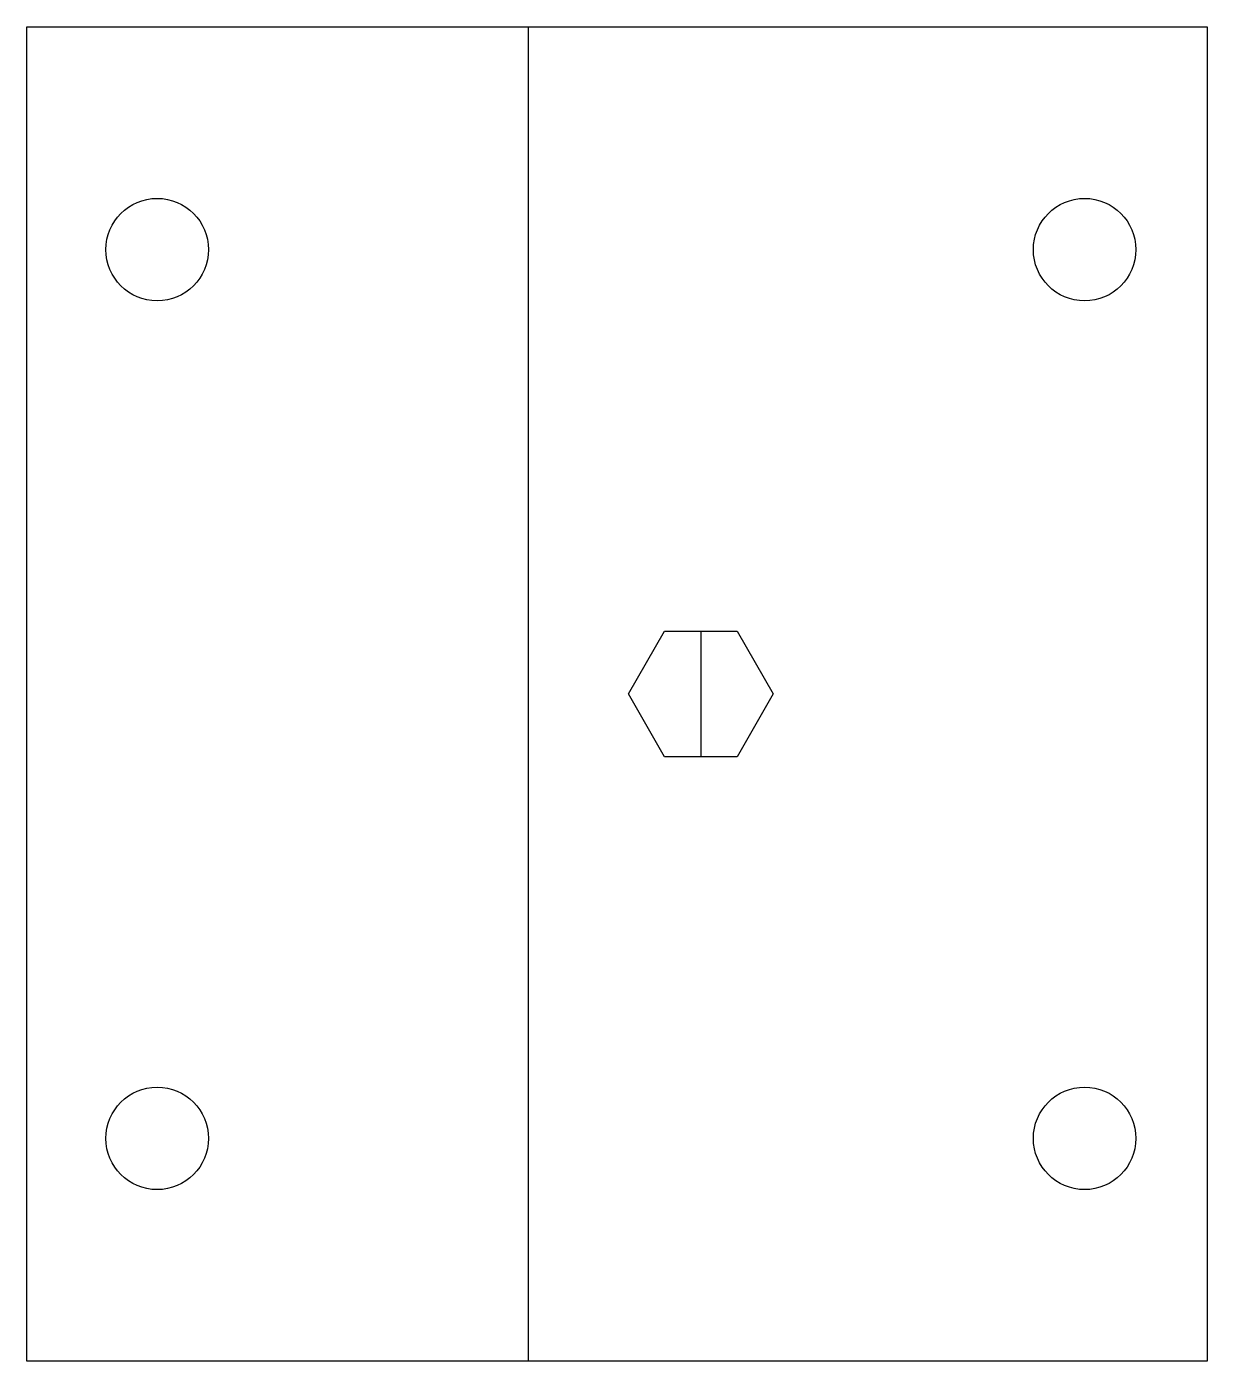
# Model space of a CAD drawing. Extents: x 3.89 to 6.88, y 3.48 to 6.86.
import ezdxf

# ---------------------------------------------------------------- set-up
doc = ezdxf.new("R2010")
doc.units = 0
doc.header["$MEASUREMENT"] = 0
doc.layers.add('LATCH', color=7, linetype='CONTINUOUS')

msp = doc.modelspace()

# ---------------------------------------------------------------- linework, layer by layer
at = {"layer": 'LATCH', "color": 7, "linetype": 'CONTINUOUS'}
for p, q in [((3.8905, 6.8606), (6.8826, 6.8606)), ((3.8905, 3.4787), (3.8905, 6.8606)), ((5.1621, 3.4799), (5.1621, 6.8606)), ((6.8826, 6.8606), (6.8826, 3.4787)), ((5.4155, 5.1697), (5.5073, 5.3287)), ((5.5073, 5.3287), (5.6909, 5.3287)), ((5.5991, 5.3287), (5.5991, 5.0107)), ((5.6909, 5.3287), (5.7827, 5.1697)), ((5.5073, 5.0107), (5.4155, 5.1697)), ((5.7827, 5.1697), (5.6909, 5.0107)), ((5.6909, 5.0107), (5.5073, 5.0107)), ((6.8826, 3.4787), (3.8905, 3.4787))]:
    msp.add_line(p, q, dxfattribs=at)
for centre in [(4.2212, 6.2956), (6.5716, 6.2956), (4.2212, 4.0437), (6.5716, 4.0437)]:
    msp.add_circle(centre, 0.1299, dxfattribs=at)

doc.saveas('drawing.dxf')
